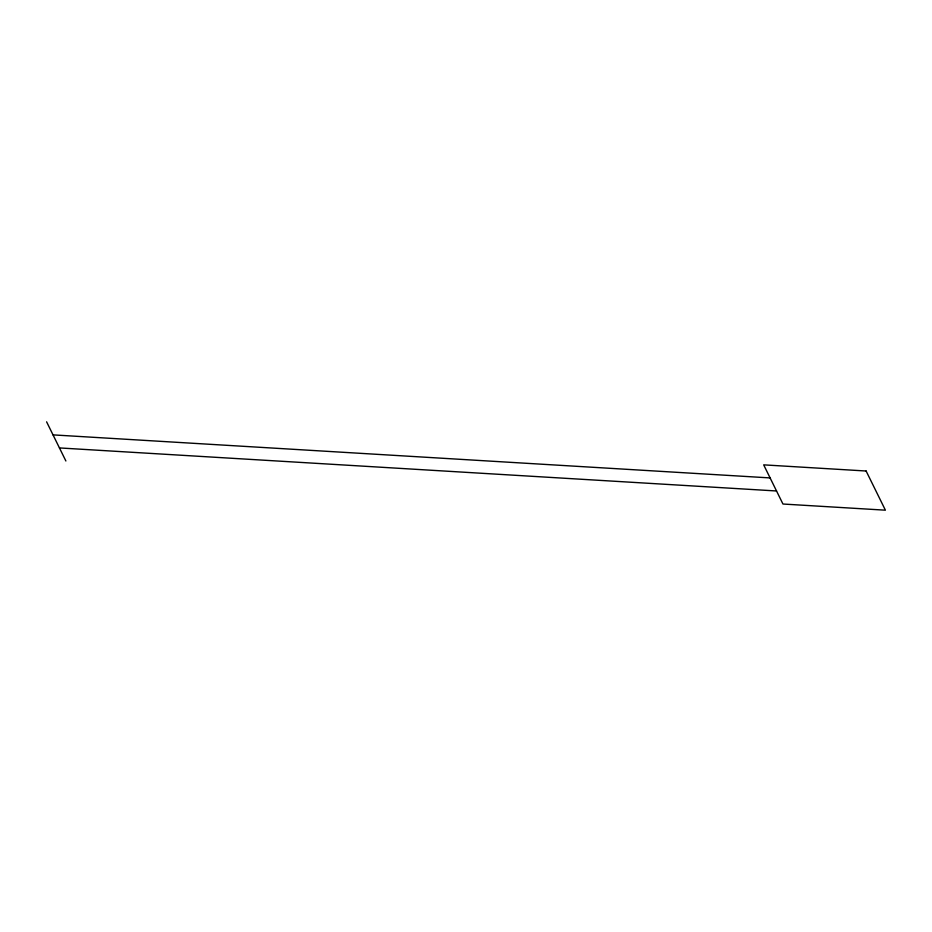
<?xml version="1.0" encoding="UTF-8"?>
<svg xmlns="http://www.w3.org/2000/svg" width="932" height="932" viewBox="0 0 932 932"><rect width="100%" height="100%" fill="white"/><g stroke="black" fill="none" stroke-linecap="round" stroke-linejoin="round"><path stroke-width="1.4" d="M53.031 434.883L770.1 477.918M59.462 447.931L776.531 490.978M46.6 421.823L65.881 460.99M866.119 471.01L763.681 464.858L782.962 504.026L885.4 510.177L866.119 471.01"/></g></svg>
